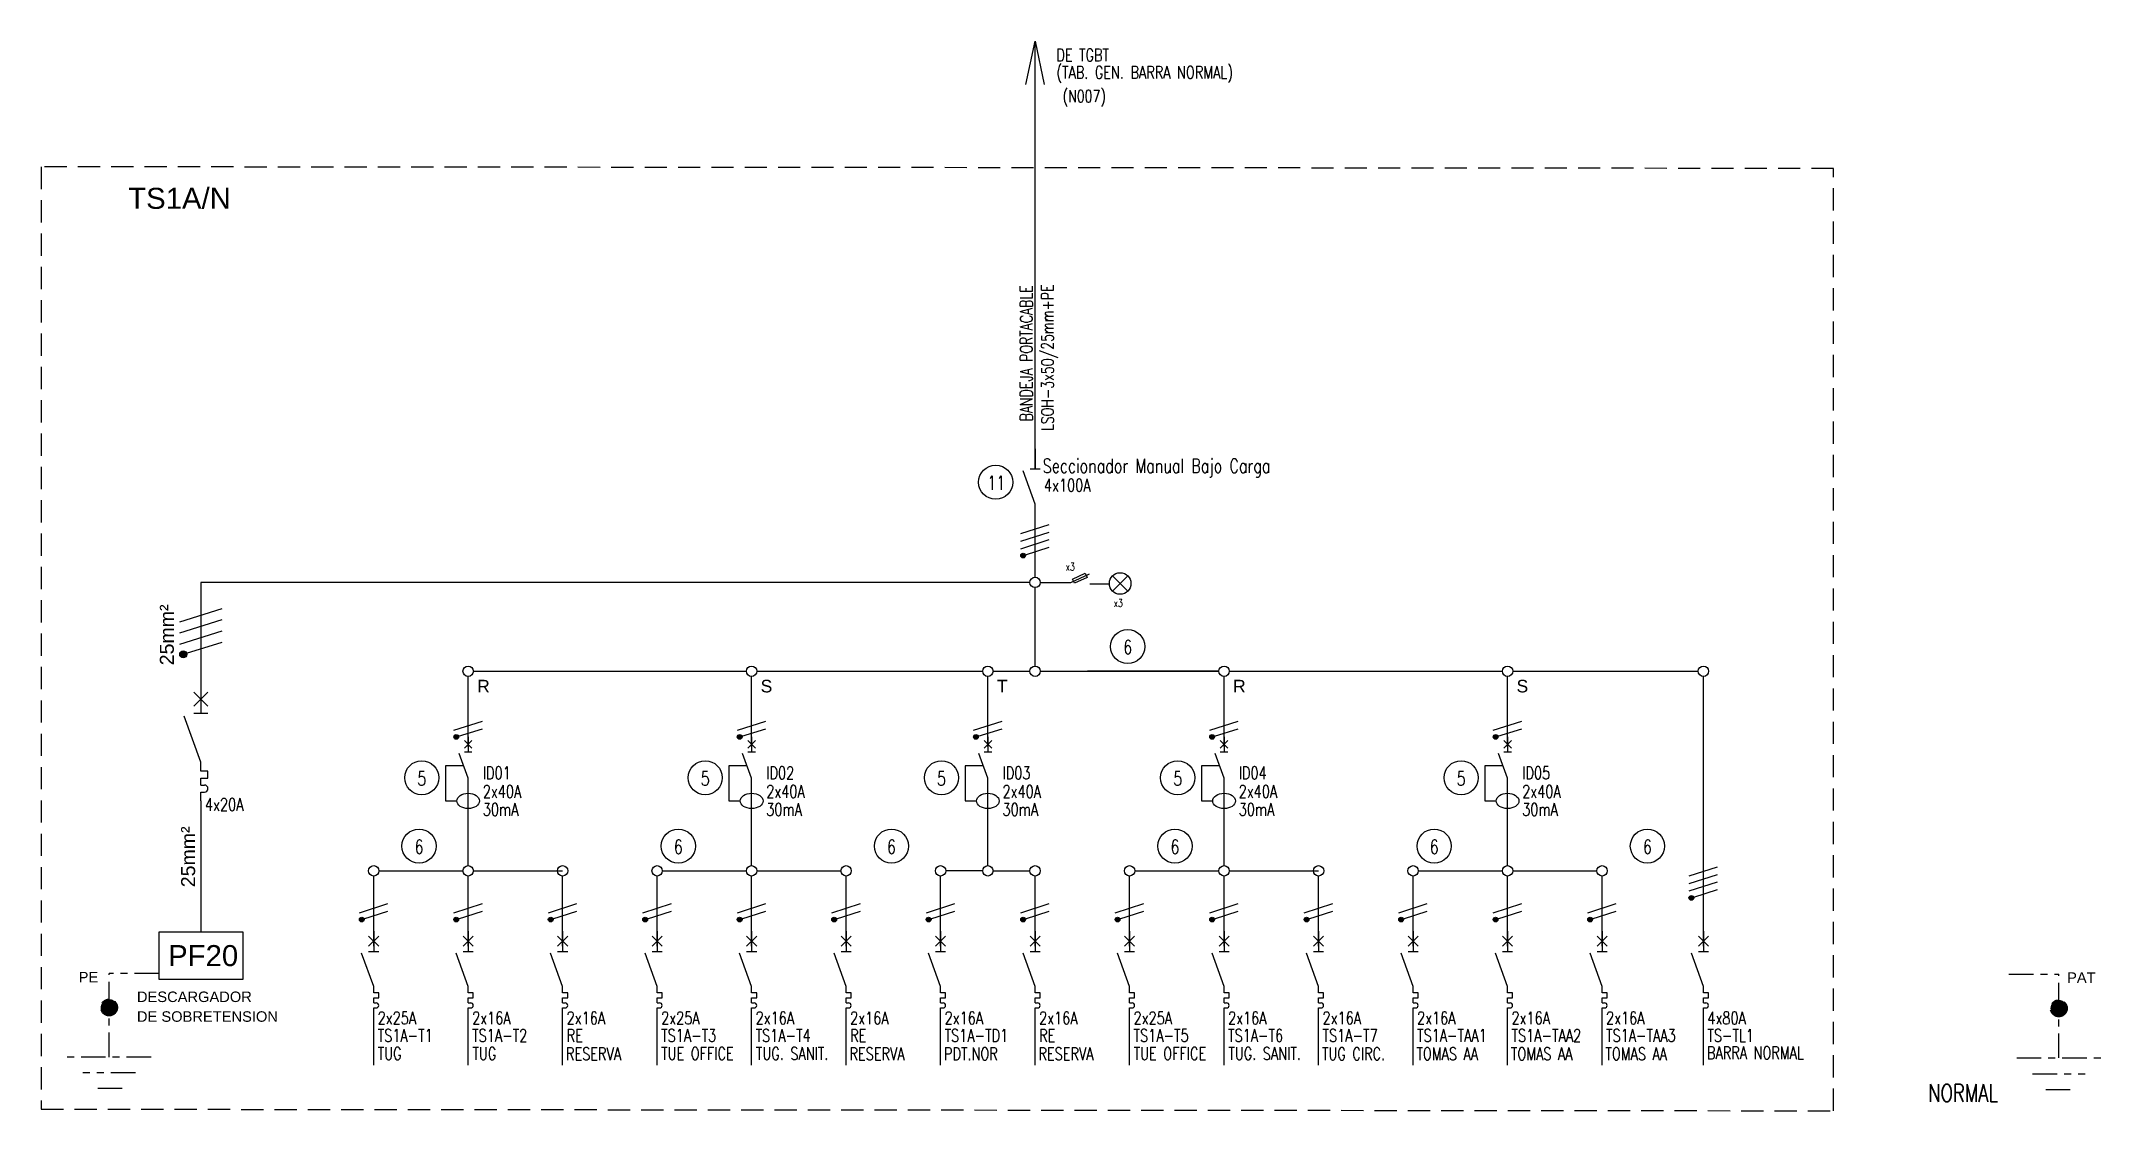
# Model space of a CAD drawing. Extents: x 3616.8 to 3646.2, y 1475.5 to 1490.8.
import ezdxf
from ezdxf.enums import TextEntityAlignment as Align

# ---------------------------------------------------------------- set-up
doc = ezdxf.new("R2010")
doc.units = 0
doc.linetypes.add('OCJ-ESQ UNI-CORREGIDOS IDO.br$0$EJE_5', pattern=[7.1, 5, -1, 0.1, -1])
doc.linetypes.add('OCJ-ESQUEMAS UNIFILARES-CORREGIDOS IDO-REV.br$0$DASHED', pattern=[19.05, 12.7, -6.35])
for name, color, linetype in [('OCJ-ESQ UNI-CORREGIDOS IDO.br$0$00-IE', 1, 'Continuous'), ('OCJ-ESQ UNI-CORREGIDOS IDO.br$0$00-IE-CABLES', 10, 'Continuous'), ('OCJ-ESQ UNI-CORREGIDOS IDO.br$0$01-ELE-APARATOS', 170, 'Continuous'), ('OCJ-ESQ UNI-CORREGIDOS IDO.br$0$CABLES', 10, 'Continuous'), ('OCJ-ESQ UNI-CORREGIDOS IDO.br$0$PAT', 80, 'Continuous'), ('OCJ-ESQ UNI-CORREGIDOS IDO.br$0$TEXTO', 7, 'Continuous'), ('OCJ-ESQ UNI-CORREGIDOS IDO.br$0$Textos', 4, 'Continuous'), ('OCJ-ESQUEMAS UNIFILARES-CORREGIDOS IDO-REV.br$0$ELECTRIC', 4, 'Continuous')]:
    doc.layers.add(name, color=color, linetype=linetype)
doc.styles.add('OCJ-ESQ UNI-CORREGIDOS IDO.br$0$ARIAL', font='Arial.ttf', dxfattribs={"height": 0.2})
doc.styles.add('OCJ-ESQ UNI-CORREGIDOS IDO.br$0$COTAS', font='SANSS___.TTF', dxfattribs={"width": 0.7})
doc.styles.add('OCJ-ESQ UNI-CORREGIDOS IDO.br$0$Electricidad', font='ROMANS.SHX', dxfattribs={"width": 0.75, "height": 0.175})
doc.styles.add('OCJ-ESQ UNI-CORREGIDOS IDO.br$0$Standard', font='Arial.ttf')

# ---------------------------------------------------------------- blocks, each defined once
blk = doc.blocks.new('OCJ-ESQ UNI-CORREGIDOS IDO.br$0$Unif-Interruptor-Term')
for p, q in [((0, -1.013), (0.045, -1.013)), ((0, -1.103), (0.045, -1.103))]:
    blk.add_line(p, q)
for points in [[(-0.09, 0.177), (0.09, -0.003)], [(-0.09, -0.003), (0.09, 0.177)], [(0, 0.267), (0, -0.093)], [(0, -0.72), (-0.215, -0.128)], [(-0.09, -0.093), (0.09, -0.093)], [(0, -0.833), (0, -0.72)], [(0, -0.923), (0.09, -0.923), (0.09, -0.833), (0, -0.833)], [(0, -1.013), (0, -0.923)], [(0, -1.215), (0, -1.103)]]:
    blk.add_lwpolyline(points)
blk.add_arc((0.045, -1.058), 0.045, 270, 90)
blk = doc.blocks.new('OCJ-ESQ UNI-CORREGIDOS IDO.br$0$Unif-Interruptor-Dif')
for points in [[(-0.068, 0.11), (0.068, -0.025)], [(-0.068, -0.025), (0.068, 0.11)], [(0, 0.177), (0, -0.093)], [(-0.081, -0.343), (-0.405, -0.343), (-0.405, -0.97), (-0.202, -0.97)], [(0, -0.565), (-0.162, -0.121)], [(-0.068, -0.093), (0.068, -0.093)], [(0, -1.308), (0, -0.565)]]:
    blk.add_lwpolyline(points)
blk.add_ellipse((0, -0.97), major_axis=(0.203, 0), ratio=0.670814)
blk = doc.blocks.new('OCJ-ESQ UNI-CORREGIDOS IDO.br$0$A$C7AFF483F')
for points in [[(-0.072, 0.592), (0.072, 0.592)], [(0, 0.88), (0, 0.592)], [(0, 0.09), (-0.172, 0.564)], [(0, 0), (0, 0.09)]]:
    blk.add_lwpolyline(points)
blk = doc.blocks.new('OCJ-ESQ UNI-CORREGIDOS IDO.br$0$ITM')
at = {"layer": 'OCJ-ESQ UNI-CORREGIDOS IDO.br$0$01-ELE-APARATOS'}
for p, q in [((0, 0.225), (0.05, 0.225)), ((0, 0.125), (0.05, 0.125))]:
    blk.add_line(p, q, dxfattribs=at)
for points in [[(-0.1, 1.55), (0.1, 1.35)], [(-0.1, 1.35), (0.1, 1.55)], [(0, 1.65), (0, 1.25)], [(0, 0.55), (-0.239, 1.208)], [(-0.1, 1.25), (0.1, 1.25)], [(0, 0.425), (0, 0.55)], [(0, 0.325), (0.1, 0.325), (0.1, 0.425), (0, 0.425)], [(0, 0.225), (0, 0.325)], [(0, 0), (0, 0.125)]]:
    blk.add_lwpolyline(points, dxfattribs=at)
blk.add_arc((0.05, 0.175), 0.05, 270, 90, dxfattribs=at)

msp = doc.modelspace()

# ---------------------------------------------------------------- hatches: boundary and pattern name
at = {"layer": 'OCJ-ESQ UNI-CORREGIDOS IDO.br$0$00-IE-CABLES'}
for points in [[(3630.791, 1483.435, 1), (3630.846, 1483.474, 1)], [(3622.691, 1480.843, 1), (3622.746, 1480.883, 1)], [(3626.741, 1480.843, 1), (3626.796, 1480.883, 1)], [(3630.116, 1480.843, 1), (3630.171, 1480.883, 1)], [(3633.491, 1480.843, 1), (3633.546, 1480.883, 1)], [(3637.541, 1480.843, 1), (3637.596, 1480.883, 1)], [(3640.339, 1478.545, 1), (3640.394, 1478.585, 1)], [(3621.341, 1478.235, 1), (3621.396, 1478.275, 1)], [(3622.691, 1478.235, 1), (3622.746, 1478.275, 1)], [(3624.041, 1478.235, 1), (3624.096, 1478.275, 1)], [(3625.391, 1478.235, 1), (3625.446, 1478.275, 1)], [(3626.741, 1478.235, 1), (3626.796, 1478.275, 1)], [(3628.091, 1478.235, 1), (3628.146, 1478.275, 1)], [(3629.441, 1478.235, 1), (3629.496, 1478.275, 1)], [(3630.791, 1478.235, 1), (3630.846, 1478.275, 1)], [(3632.141, 1478.235, 1), (3632.196, 1478.275, 1)], [(3633.491, 1478.235, 1), (3633.546, 1478.275, 1)], [(3634.841, 1478.235, 1), (3634.896, 1478.275, 1)], [(3636.191, 1478.235, 1), (3636.246, 1478.275, 1)], [(3637.541, 1478.235, 1), (3637.596, 1478.275, 1)], [(3638.891, 1478.235, 1), (3638.946, 1478.275, 1)]]:
    msp.add_hatch(color=256, dxfattribs=at).paths.add_polyline_path(points)
at = {"layer": 'OCJ-ESQ UNI-CORREGIDOS IDO.br$0$CABLES'}
msp.add_hatch(color=256, dxfattribs=at).paths.add_polyline_path([(3618.86, 1482.072, 1), (3618.779, 1482.014, 1)])
at = {"layer": 'OCJ-ESQ UNI-CORREGIDOS IDO.br$0$PAT', "linetype": 'OCJ-ESQ UNI-CORREGIDOS IDO.br$0$EJE_5', "ltscale": 0.07}
h = msp.add_hatch(color=256, dxfattribs=at)
h.paths.add_polyline_path([(3617.64, 1476.999), (3617.88, 1476.999, 1)])
h.paths.add_polyline_path([(3617.88, 1476.999), (3617.76, 1476.999), (3617.76, 1476.879, 0.414214)])
h.paths.add_polyline_path([(3617.76, 1476.999), (3617.64, 1476.999, 0.414214), (3617.76, 1476.879)])
h = msp.add_hatch(color=256, dxfattribs=at)
h.paths.add_polyline_path([(3645.736, 1476.987), (3645.496, 1476.987, -1)])
h.paths.add_polyline_path([(3645.496, 1476.987), (3645.616, 1476.987), (3645.616, 1476.867, -0.414214)])
h.paths.add_polyline_path([(3645.616, 1476.987), (3645.736, 1476.987, -0.414214), (3645.616, 1476.867)])

# ---------------------------------------------------------------- linework, layer by layer
at = {"layer": 'OCJ-ESQ UNI-CORREGIDOS IDO.br$0$00-IE'}
for p, q in [((3619.073, 1483.071), (3619.073, 1481.601)), ((3630.916, 1483.071), (3619.073, 1483.071)), ((3619.073, 1479.951), (3619.073, 1478.08))]:
    msp.add_line(p, q, dxfattribs=at)
for points in [[(3631.064, 1483.071), (3631.5, 1483.071), (3631.769, 1483.195)], [(3631.772, 1483.049), (3632.05, 1483.049)]]:
    msp.add_lwpolyline(points, dxfattribs=at)
msp.add_lwpolyline([(3631.524, 1483.117), (3631.705, 1483.2), (3631.732, 1483.142), (3631.551, 1483.059)], close=True, dxfattribs=at)
at = {"layer": 'OCJ-ESQ UNI-CORREGIDOS IDO.br$0$00-IE-CABLES'}
for p, q in [((3630.99, 1484.692), (3630.99, 1490.8)), ((3630.99, 1483.145), (3630.99, 1484.1)), ((3630.99, 1481.875), (3630.99, 1482.996)), ((3622.89, 1480.725), (3622.89, 1481.727)), ((3622.964, 1481.801), (3626.866, 1481.801)), ((3626.94, 1480.725), (3626.94, 1481.727)), ((3627.014, 1481.801), (3630.241, 1481.801)), ((3630.315, 1480.725), (3630.315, 1481.727)), ((3630.389, 1481.801), (3630.916, 1481.801)), ((3631.064, 1481.801), (3633.616, 1481.801)), ((3633.616, 1481.801), (3631.739, 1481.801)), ((3633.69, 1480.725), (3633.69, 1481.727)), ((3633.764, 1481.801), (3637.666, 1481.801)), ((3637.74, 1480.725), (3637.74, 1481.727)), ((3637.814, 1481.801), (3640.464, 1481.801)), ((3640.538, 1477.875), (3640.538, 1481.727)), ((3622.89, 1479.025), (3622.89, 1479.827)), ((3626.94, 1479.025), (3626.94, 1479.827)), ((3630.315, 1479.025), (3630.315, 1479.827)), ((3633.69, 1479.025), (3633.69, 1479.827)), ((3637.74, 1479.025), (3637.74, 1479.827)), ((3621.614, 1478.951), (3622.816, 1478.951)), ((3622.964, 1478.951), (3624.24, 1478.951)), ((3625.664, 1478.951), (3626.866, 1478.951)), ((3627.014, 1478.951), (3628.216, 1478.951)), ((3630.241, 1478.951), (3629.714, 1478.951)), ((3630.389, 1478.951), (3630.916, 1478.951)), ((3632.414, 1478.951), (3633.616, 1478.951)), ((3633.764, 1478.951), (3635.04, 1478.951)), ((3636.464, 1478.951), (3637.666, 1478.951)), ((3637.814, 1478.951), (3639.016, 1478.951)), ((3621.54, 1477.875), (3621.54, 1478.877)), ((3622.89, 1477.875), (3622.89, 1478.877)), ((3624.24, 1477.875), (3624.24, 1478.877)), ((3625.59, 1477.875), (3625.59, 1478.877)), ((3626.94, 1477.875), (3626.94, 1478.877)), ((3628.29, 1477.875), (3628.29, 1478.877)), ((3629.64, 1477.875), (3629.64, 1478.877)), ((3630.99, 1477.875), (3630.99, 1478.877)), ((3632.34, 1477.875), (3632.34, 1478.877)), ((3633.69, 1477.875), (3633.69, 1478.877)), ((3635.04, 1477.875), (3635.04, 1478.877)), ((3636.39, 1477.875), (3636.39, 1478.877)), ((3637.74, 1477.875), (3637.74, 1478.877)), ((3639.09, 1477.875), (3639.09, 1478.877)), ((3621.54, 1476.174), (3621.54, 1476.976)), ((3622.89, 1476.174), (3622.89, 1476.976)), ((3624.24, 1476.174), (3624.24, 1476.976)), ((3625.59, 1476.174), (3625.59, 1476.976)), ((3626.94, 1476.174), (3626.94, 1476.976)), ((3628.29, 1476.174), (3628.29, 1476.976)), ((3629.64, 1476.174), (3629.64, 1476.976)), ((3630.99, 1476.174), (3630.99, 1476.976)), ((3632.34, 1476.174), (3632.34, 1476.976)), ((3633.69, 1476.174), (3633.69, 1476.976)), ((3635.04, 1476.174), (3635.04, 1476.976)), ((3636.39, 1476.174), (3636.39, 1476.976)), ((3637.74, 1476.174), (3637.74, 1476.976)), ((3639.09, 1476.174), (3639.09, 1476.976)), ((3640.538, 1476.174), (3640.538, 1476.976))]:
    msp.add_line(p, q, dxfattribs=at)
for points in [[(3630.859, 1490.182), (3630.99, 1490.8), (3631.121, 1490.182)], [(3630.786, 1483.768), (3631.193, 1483.897)], [(3630.786, 1483.66), (3631.193, 1483.789)], [(3630.786, 1483.552), (3631.193, 1483.681)], [(3630.851, 1483.465), (3631.193, 1483.573)], [(3622.686, 1480.961), (3623.093, 1481.089)], [(3626.736, 1480.961), (3627.143, 1481.089)], [(3630.111, 1480.961), (3630.518, 1481.089)], [(3633.486, 1480.961), (3633.893, 1481.089)], [(3637.536, 1480.961), (3637.943, 1481.089)], [(3622.751, 1480.873), (3623.093, 1480.981)], [(3626.801, 1480.873), (3627.143, 1480.981)], [(3630.176, 1480.873), (3630.518, 1480.981)], [(3633.551, 1480.873), (3633.893, 1480.981)], [(3637.601, 1480.873), (3637.943, 1480.981)], [(3640.334, 1478.879), (3640.741, 1479.008)], [(3640.334, 1478.771), (3640.741, 1478.9)], [(3640.334, 1478.663), (3640.741, 1478.792)], [(3640.399, 1478.575), (3640.741, 1478.684)], [(3621.336, 1478.353), (3621.743, 1478.482)], [(3621.401, 1478.265), (3621.743, 1478.374)], [(3622.686, 1478.353), (3623.093, 1478.482)], [(3622.751, 1478.265), (3623.093, 1478.374)], [(3624.036, 1478.353), (3624.443, 1478.482)], [(3624.101, 1478.265), (3624.443, 1478.374)], [(3625.386, 1478.353), (3625.793, 1478.482)], [(3625.451, 1478.265), (3625.793, 1478.374)], [(3626.736, 1478.353), (3627.143, 1478.482)], [(3626.801, 1478.265), (3627.143, 1478.374)], [(3628.086, 1478.353), (3628.493, 1478.482)], [(3628.151, 1478.265), (3628.493, 1478.374)], [(3629.436, 1478.353), (3629.843, 1478.482)], [(3629.501, 1478.265), (3629.843, 1478.374)], [(3630.786, 1478.353), (3631.193, 1478.482)], [(3630.851, 1478.265), (3631.193, 1478.374)], [(3632.136, 1478.353), (3632.543, 1478.482)], [(3632.201, 1478.265), (3632.543, 1478.374)], [(3633.486, 1478.353), (3633.893, 1478.482)], [(3633.551, 1478.265), (3633.893, 1478.374)], [(3634.836, 1478.353), (3635.243, 1478.482)], [(3634.901, 1478.265), (3635.243, 1478.374)], [(3636.186, 1478.353), (3636.593, 1478.482)], [(3636.251, 1478.265), (3636.593, 1478.374)], [(3637.536, 1478.353), (3637.943, 1478.482)], [(3637.601, 1478.265), (3637.943, 1478.374)], [(3638.886, 1478.353), (3639.293, 1478.482)], [(3638.951, 1478.265), (3639.293, 1478.374)]]:
    msp.add_lwpolyline(points, dxfattribs=at)
at = {"layer": 'OCJ-ESQ UNI-CORREGIDOS IDO.br$0$00-IE-CABLES', "color": 3}
msp.add_lwpolyline([(3618.475, 1478.08), (3619.672, 1478.08), (3619.672, 1477.399), (3618.475, 1477.399)], close=True, dxfattribs=at)
at = {"layer": 'OCJ-ESQ UNI-CORREGIDOS IDO.br$0$00-IE-CABLES'}
for centre, radius in [((3630.819, 1483.454), 0.0338), ((3630.99, 1483.071), 0.0741), ((3622.89, 1481.801), 0.0741), ((3626.94, 1481.801), 0.0741), ((3630.315, 1481.801), 0.0741), ((3630.99, 1481.801), 0.0741), ((3633.69, 1481.801), 0.0741), ((3637.74, 1481.801), 0.0741), ((3640.538, 1481.801), 0.0741), ((3622.719, 1480.863), 0.0338), ((3626.769, 1480.863), 0.0338), ((3630.144, 1480.863), 0.0338), ((3633.519, 1480.863), 0.0338), ((3637.569, 1480.863), 0.0338), ((3621.54, 1478.951), 0.0741), ((3622.89, 1478.951), 0.0741), ((3624.24, 1478.951), 0.0741), ((3625.59, 1478.951), 0.0741), ((3626.94, 1478.951), 0.0741), ((3628.29, 1478.951), 0.0741), ((3629.64, 1478.951), 0.0741), ((3630.315, 1478.951), 0.0741), ((3630.99, 1478.951), 0.0741), ((3632.34, 1478.951), 0.0741), ((3633.69, 1478.951), 0.0741), ((3635.04, 1478.951), 0.0741), ((3636.39, 1478.951), 0.0741), ((3637.74, 1478.951), 0.0741), ((3639.09, 1478.951), 0.0741), ((3640.366, 1478.565), 0.0338), ((3621.369, 1478.255), 0.0338), ((3622.719, 1478.255), 0.0338), ((3624.069, 1478.255), 0.0338), ((3625.419, 1478.255), 0.0338), ((3626.769, 1478.255), 0.0338), ((3628.119, 1478.255), 0.0338), ((3629.469, 1478.255), 0.0338), ((3630.819, 1478.255), 0.0338), ((3632.169, 1478.255), 0.0338), ((3633.519, 1478.255), 0.0338), ((3634.869, 1478.255), 0.0338), ((3636.219, 1478.255), 0.0338), ((3637.569, 1478.255), 0.0338), ((3638.919, 1478.255), 0.0338)]:
    msp.add_circle(centre, radius, dxfattribs=at)
at = {"layer": 'OCJ-ESQ UNI-CORREGIDOS IDO.br$0$01-ELE-APARATOS'}
for p, q in [((3632.314, 1482.946), (3632.096, 1483.164)), ((3632.096, 1482.946), (3632.314, 1483.164))]:
    msp.add_line(p, q, dxfattribs=at)
msp.add_circle((3632.205, 1483.055), 0.154, dxfattribs=at)
at = {"layer": 'OCJ-ESQ UNI-CORREGIDOS IDO.br$0$CABLES'}
for points in [[(3618.772, 1482.508), (3619.375, 1482.699)], [(3618.772, 1482.348), (3619.375, 1482.539)], [(3618.772, 1482.188), (3619.375, 1482.379)], [(3618.867, 1482.058), (3619.375, 1482.219)]]:
    msp.add_lwpolyline(points, dxfattribs=at)
msp.add_circle((3618.819, 1482.043), 0.05, dxfattribs=at)
at = {"layer": 'OCJ-ESQ UNI-CORREGIDOS IDO.br$0$PAT', "linetype": 'OCJ-ESQ UNI-CORREGIDOS IDO.br$0$EJE_5', "ltscale": 0.07}
for p, q in [((3618.475, 1477.485), (3617.76, 1477.485)), ((3617.76, 1477.015), (3617.76, 1477.485)), ((3644.902, 1477.474), (3645.616, 1477.474)), ((3645.616, 1477.003), (3645.616, 1477.474)), ((3617.76, 1476.29), (3617.76, 1476.999)), ((3645.616, 1476.278), (3645.616, 1476.987)), ((3618.36, 1476.29), (3617.16, 1476.29)), ((3618.135, 1476.065), (3617.385, 1476.065)), ((3645.016, 1476.278), (3646.216, 1476.278)), ((3645.241, 1476.053), (3645.991, 1476.053)), ((3617.948, 1475.84), (3617.573, 1475.84)), ((3645.428, 1475.828), (3645.803, 1475.828))]:
    msp.add_line(p, q, dxfattribs=at)
for centre in [(3617.76, 1476.999), (3617.76, 1476.999), (3645.616, 1476.987), (3645.616, 1476.987)]:
    msp.add_circle(centre, 0.12, dxfattribs=at)
at = {"layer": 'OCJ-ESQ UNI-CORREGIDOS IDO.br$0$TEXTO'}
for centre in [(3630.427, 1484.501), (3632.313, 1482.154), (3622.227, 1480.28), (3626.277, 1480.28), (3629.652, 1480.28), (3633.027, 1480.28), (3637.077, 1480.28), (3622.188, 1479.304), (3625.892, 1479.304), (3628.938, 1479.304), (3632.988, 1479.304), (3636.692, 1479.304), (3639.738, 1479.304)]:
    msp.add_circle(centre, 0.244, dxfattribs=at)
at = {"layer": 'OCJ-ESQUEMAS UNIFILARES-CORREGIDOS IDO-REV.br$0$ELECTRIC', "linetype": 'OCJ-ESQUEMAS UNIFILARES-CORREGIDOS IDO-REV.br$0$DASHED', "ltscale": 0.025}
msp.add_lwpolyline([(3616.79, 1475.547), (3642.398, 1475.524), (3642.398, 1488.982), (3616.79, 1489.006)], close=True, dxfattribs=at)

# ---------------------------------------------------------------- block references
at = {"layer": 'OCJ-ESQ UNI-CORREGIDOS IDO.br$0$01-ELE-APARATOS'}
for name, p in [('OCJ-ESQ UNI-CORREGIDOS IDO.br$0$A$C7AFF483F', (3630.99, 1484.1)), ('OCJ-ESQ UNI-CORREGIDOS IDO.br$0$ITM', (3619.073, 1479.951))]:
    msp.add_blockref(name, p, dxfattribs=at)
at = {"layer": 'OCJ-ESQ UNI-CORREGIDOS IDO.br$0$01-ELE-APARATOS', "xscale": 0.7999999999999546, "yscale": 0.7999999999999546, "zscale": 0.7999999999999546}
for name, p in [('OCJ-ESQ UNI-CORREGIDOS IDO.br$0$Unif-Interruptor-Dif', (3622.89, 1480.725)), ('OCJ-ESQ UNI-CORREGIDOS IDO.br$0$Unif-Interruptor-Dif', (3626.94, 1480.725)), ('OCJ-ESQ UNI-CORREGIDOS IDO.br$0$Unif-Interruptor-Dif', (3630.315, 1480.725)), ('OCJ-ESQ UNI-CORREGIDOS IDO.br$0$Unif-Interruptor-Dif', (3633.69, 1480.725)), ('OCJ-ESQ UNI-CORREGIDOS IDO.br$0$Unif-Interruptor-Dif', (3637.74, 1480.725)), ('OCJ-ESQ UNI-CORREGIDOS IDO.br$0$Unif-Interruptor-Term', (3621.54, 1477.875)), ('OCJ-ESQ UNI-CORREGIDOS IDO.br$0$Unif-Interruptor-Term', (3622.89, 1477.875)), ('OCJ-ESQ UNI-CORREGIDOS IDO.br$0$Unif-Interruptor-Term', (3624.24, 1477.875)), ('OCJ-ESQ UNI-CORREGIDOS IDO.br$0$Unif-Interruptor-Term', (3625.59, 1477.875)), ('OCJ-ESQ UNI-CORREGIDOS IDO.br$0$Unif-Interruptor-Term', (3626.94, 1477.875)), ('OCJ-ESQ UNI-CORREGIDOS IDO.br$0$Unif-Interruptor-Term', (3628.29, 1477.875)), ('OCJ-ESQ UNI-CORREGIDOS IDO.br$0$Unif-Interruptor-Term', (3629.64, 1477.875)), ('OCJ-ESQ UNI-CORREGIDOS IDO.br$0$Unif-Interruptor-Term', (3630.99, 1477.875)), ('OCJ-ESQ UNI-CORREGIDOS IDO.br$0$Unif-Interruptor-Term', (3632.34, 1477.875)), ('OCJ-ESQ UNI-CORREGIDOS IDO.br$0$Unif-Interruptor-Term', (3633.69, 1477.875)), ('OCJ-ESQ UNI-CORREGIDOS IDO.br$0$Unif-Interruptor-Term', (3635.04, 1477.875)), ('OCJ-ESQ UNI-CORREGIDOS IDO.br$0$Unif-Interruptor-Term', (3636.39, 1477.875)), ('OCJ-ESQ UNI-CORREGIDOS IDO.br$0$Unif-Interruptor-Term', (3637.74, 1477.875)), ('OCJ-ESQ UNI-CORREGIDOS IDO.br$0$Unif-Interruptor-Term', (3639.09, 1477.875)), ('OCJ-ESQ UNI-CORREGIDOS IDO.br$0$Unif-Interruptor-Term', (3640.538, 1477.875))]:
    msp.add_blockref(name, p, dxfattribs=at)

# ---------------------------------------------------------------- texts
at = {"layer": 'OCJ-ESQ UNI-CORREGIDOS IDO.br$0$TEXTO', "style": 'OCJ-ESQ UNI-CORREGIDOS IDO.br$0$Electricidad', "width": 0.75}
for s, height, p in [('DE TGBT', 0.18, (3631.293, 1490.513)), ('(TAB. GEN. BARRA NORMAL)', 0.18, (3631.293, 1490.265)), ('Seccionador Manual Bajo Carga', 0.2, (3631.099, 1484.636)), ('11', 0.2, (3630.308, 1484.391)), ('4x100A', 0.18, (3631.117, 1484.368)), ('x3', 0.1118, (3631.426, 1483.238)), ('x3', 0.1118, (3632.112, 1482.72)), ('6', 0.2, (3632.249, 1482.044)), ('ID01', 0.18, (3623.099, 1480.259)), ('ID02', 0.18, (3627.149, 1480.259)), ('ID03', 0.18, (3630.524, 1480.259)), ('ID04', 0.18, (3633.899, 1480.259)), ('ID05', 0.18, (3637.949, 1480.259)), ('5', 0.2, (3622.163, 1480.17)), ('2x40A', 0.18, (3623.099, 1479.995)), ('5', 0.2, (3626.213, 1480.17)), ('2x40A', 0.18, (3627.149, 1479.995)), ('5', 0.2, (3629.588, 1480.17)), ('2x40A', 0.18, (3630.524, 1479.995)), ('5', 0.2, (3632.963, 1480.17)), ('2x40A', 0.18, (3633.899, 1479.995)), ('5', 0.2, (3637.013, 1480.17)), ('2x40A', 0.18, (3637.949, 1479.995)), ('4x20A', 0.18, (3619.13, 1479.808)), ('30mA', 0.18, (3623.099, 1479.738)), ('30mA', 0.18, (3627.149, 1479.738)), ('30mA', 0.18, (3630.524, 1479.738)), ('30mA', 0.18, (3633.899, 1479.738)), ('30mA', 0.18, (3637.949, 1479.738)), ('6', 0.2, (3622.124, 1479.194)), ('6', 0.2, (3625.828, 1479.194)), ('6', 0.2, (3628.874, 1479.194)), ('6', 0.2, (3632.924, 1479.194)), ('6', 0.2, (3636.628, 1479.194)), ('6', 0.2, (3639.674, 1479.194)), ('2x25A', 0.18, (3621.597, 1476.759)), ('2x16A', 0.18, (3622.947, 1476.759)), ('2x16A', 0.18, (3624.297, 1476.759)), ('2x25A', 0.18, (3625.647, 1476.759)), ('2x16A', 0.18, (3626.997, 1476.759)), ('2x16A', 0.18, (3628.347, 1476.759)), ('2x16A', 0.18, (3629.697, 1476.759)), ('2x16A', 0.18, (3631.047, 1476.759)), ('2x25A', 0.18, (3632.397, 1476.759)), ('2x16A', 0.18, (3633.747, 1476.759)), ('2x16A', 0.18, (3635.097, 1476.759)), ('2x16A', 0.18, (3636.447, 1476.759)), ('2x16A', 0.18, (3637.797, 1476.759)), ('2x16A', 0.18, (3639.147, 1476.759)), ('4x80A', 0.18, (3640.595, 1476.759)), ('TS1A-T1', 0.18, (3621.597, 1476.51)), ('TS1A-T2', 0.18, (3622.947, 1476.51)), ('RE', 0.18, (3624.297, 1476.51)), ('TS1A-T3', 0.18, (3625.647, 1476.51)), ('TS1A-T4', 0.18, (3626.997, 1476.51)), ('RE', 0.18, (3628.347, 1476.51)), ('TS1A-TD1', 0.18, (3629.697, 1476.51)), ('RE', 0.18, (3631.047, 1476.51)), ('TS1A-T5', 0.18, (3632.397, 1476.51)), ('TS1A-T6', 0.18, (3633.747, 1476.51)), ('TS1A-T7', 0.18, (3635.097, 1476.51)), ('TS1A-TAA1', 0.18, (3636.447, 1476.51)), ('TS1A-TAA2', 0.18, (3637.797, 1476.51)), ('TS1A-TAA3', 0.18, (3639.147, 1476.51)), ('TS-TL1', 0.18, (3640.595, 1476.51)), ('TUG', 0.18, (3621.598, 1476.251)), ('TUG', 0.18, (3622.951, 1476.251)), ('RESERVA', 0.18, (3624.288, 1476.248)), ('TUE OFFICE', 0.18, (3625.648, 1476.251)), ('TUG. SANIT.', 0.18, (3627.001, 1476.251)), ('RESERVA', 0.18, (3628.338, 1476.248)), ('PDT.NOR', 0.18, (3629.688, 1476.248)), ('RESERVA', 0.18, (3631.038, 1476.248)), ('TUE OFFICE', 0.18, (3632.398, 1476.251)), ('TUG. SANIT.', 0.18, (3633.751, 1476.251)), ('TUG CIRC.', 0.18, (3635.088, 1476.248)), ('TOMAS AA', 0.18, (3636.438, 1476.248)), ('TOMAS AA', 0.18, (3637.788, 1476.248)), ('TOMAS AA', 0.18, (3639.138, 1476.248)), ('BARRA NORMAL', 0.18, (3640.589, 1476.262))]:
    msp.add_text(s, height=height, dxfattribs=at).set_placement(p)
msp.add_text('(N007)', height=0.175, dxfattribs=at).set_placement((3631.692, 1489.927), align=Align.CENTER)
at = {"layer": 'OCJ-ESQ UNI-CORREGIDOS IDO.br$0$TEXTO'}
for s, height, style, p in [('TS1A/N', 0.3, 'OCJ-ESQ UNI-CORREGIDOS IDO.br$0$ARIAL', (3618.033, 1488.406)), ('R', 0.18, 'OCJ-ESQ UNI-CORREGIDOS IDO.br$0$Standard', (3623.018, 1481.499)), ('S', 0.18, 'OCJ-ESQ UNI-CORREGIDOS IDO.br$0$Standard', (3627.068, 1481.499)), ('T', 0.18, 'OCJ-ESQ UNI-CORREGIDOS IDO.br$0$Standard', (3630.443, 1481.499)), ('R', 0.18, 'OCJ-ESQ UNI-CORREGIDOS IDO.br$0$Standard', (3633.818, 1481.499)), ('S', 0.18, 'OCJ-ESQ UNI-CORREGIDOS IDO.br$0$Standard', (3637.868, 1481.499)), ('PE', 0.15, 'OCJ-ESQ UNI-CORREGIDOS IDO.br$0$ARIAL', (3617.325, 1477.358)), ('PAT', 0.15, 'OCJ-ESQ UNI-CORREGIDOS IDO.br$0$ARIAL', (3645.734, 1477.351)), ('DESCARGADOR ', 0.15, 'OCJ-ESQ UNI-CORREGIDOS IDO.br$0$ARIAL', (3618.158, 1477.077)), ('DE SOBRETENSION', 0.15, 'OCJ-ESQ UNI-CORREGIDOS IDO.br$0$ARIAL', (3618.158, 1476.795))]:
    msp.add_text(s, height=height, dxfattribs=dict(at, style=style)).set_placement(p)
at = {"layer": 'OCJ-ESQ UNI-CORREGIDOS IDO.br$0$TEXTO', "style": 'OCJ-ESQ UNI-CORREGIDOS IDO.br$0$Electricidad', "width": 0.75}
for s, p in [('BANDEJA PORTACABLE', (3630.952, 1486.342)), ('LSOH-3x50/25mm+PE', (3631.255, 1486.281))]:
    msp.add_text(s, height=0.175, rotation=90, dxfattribs=at).set_placement(p, align=Align.CENTER)
at = {"layer": 'OCJ-ESQ UNI-CORREGIDOS IDO.br$0$TEXTO', "style": 'OCJ-ESQ UNI-CORREGIDOS IDO.br$0$ARIAL'}
for p in [(3618.685, 1482.321), (3618.989, 1479.151)]:
    msp.add_text('25mm²', height=0.2, rotation=90, dxfattribs=at).set_placement(p, align=Align.CENTER)
at = {"layer": 'OCJ-ESQ UNI-CORREGIDOS IDO.br$0$TEXTO', "style": 'OCJ-ESQ UNI-CORREGIDOS IDO.br$0$Electricidad', "width": 0.75}
msp.add_text('NORMAL', height=0.25, dxfattribs=at).set_placement((3644.747, 1475.652), align=Align.RIGHT)
at = {"layer": 'OCJ-ESQ UNI-CORREGIDOS IDO.br$0$Textos', "style": 'OCJ-ESQ UNI-CORREGIDOS IDO.br$0$COTAS'}
msp.add_text('PF20', height=0.3, dxfattribs=at).set_placement((3618.603, 1477.59))

doc.saveas('drawing.dxf')
